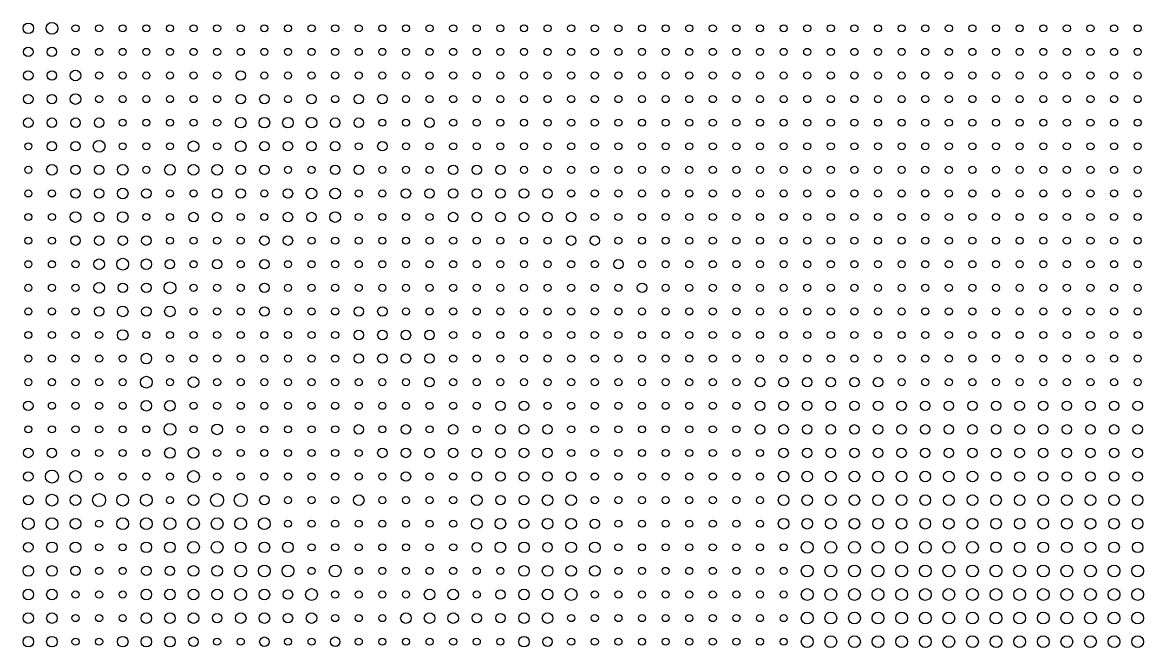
# Model space of a CAD drawing. Header units: metres. Extents: x -6 to 3826, y 14 to 2163.
# Drawn here: x 2875 to 3825, y 555 to 1085 of the extents above; entities that cross this region are included whole.
import ezdxf

# ---------------------------------------------------------------- set-up
doc = ezdxf.new("R2010")
doc.units = ezdxf.units.M

msp = doc.modelspace()

# ---------------------------------------------------------------- linework, layer by layer
for centre, radius in [((2880, 1080), 4.5), ((2900, 1080), 5), ((2920, 1080), 3), ((2940, 1080), 3), ((2960, 1080), 3), ((2980, 1080), 3), ((3000, 1080), 3), ((3020, 1080), 3), ((3040, 1080), 3), ((3060, 1080), 3), ((3080, 1080), 3), ((3100, 1080), 3), ((3120, 1080), 3), ((3140, 1080), 3), ((3160, 1080), 3), ((3180, 1080), 3), ((3200, 1080), 3), ((3220, 1080), 3), ((3240, 1080), 3), ((3260, 1080), 3), ((3280, 1080), 3), ((3300, 1080), 3), ((3320, 1080), 3), ((3340, 1080), 3), ((3360, 1080), 3), ((3380, 1080), 3), ((3400, 1080), 3), ((3420, 1080), 3), ((3440, 1080), 3), ((3460, 1080), 3), ((3480, 1080), 3), ((3500, 1080), 3), ((3520, 1080), 3), ((3540, 1080), 3), ((3560, 1080), 3), ((3580, 1080), 3), ((3600, 1080), 3), ((3620, 1080), 3), ((3640, 1080), 3), ((3660, 1080), 3), ((3680, 1080), 3), ((3700, 1080), 3), ((3720, 1080), 3), ((3740, 1080), 3), ((3760, 1080), 3), ((3780, 1080), 3), ((3800, 1080), 3), ((3820, 1080), 3), ((2880, 1060), 4), ((2900, 1060), 4), ((2920, 1060), 3), ((2940, 1060), 3), ((2960, 1060), 3), ((2980, 1060), 3), ((3000, 1060), 3), ((3020, 1060), 3), ((3040, 1060), 3), ((3060, 1060), 3), ((3080, 1060), 3), ((3100, 1060), 3), ((3120, 1060), 3), ((3140, 1060), 3), ((3160, 1060), 3), ((3180, 1060), 3), ((3200, 1060), 3), ((3220, 1060), 3), ((3240, 1060), 3), ((3260, 1060), 3), ((3280, 1060), 3), ((3300, 1060), 3), ((3320, 1060), 3), ((3340, 1060), 3), ((3360, 1060), 3), ((3380, 1060), 3), ((3400, 1060), 3), ((3420, 1060), 3), ((3440, 1060), 3), ((3460, 1060), 3), ((3480, 1060), 3), ((3500, 1060), 3), ((3520, 1060), 3), ((3540, 1060), 3), ((3560, 1060), 3), ((3580, 1060), 3), ((3600, 1060), 3), ((3620, 1060), 3), ((3640, 1060), 3), ((3660, 1060), 3), ((3680, 1060), 3), ((3700, 1060), 3), ((3720, 1060), 3), ((3740, 1060), 3), ((3760, 1060), 3), ((3780, 1060), 3), ((3800, 1060), 3), ((3820, 1060), 3), ((2880, 1040), 4), ((2900, 1040), 4), ((2920, 1040), 4.5), ((2940, 1040), 3), ((2960, 1040), 3), ((2980, 1040), 3), ((3000, 1040), 3), ((3020, 1040), 3), ((3040, 1040), 3), ((3060, 1040), 4), ((3080, 1040), 3), ((3100, 1040), 3), ((3120, 1040), 3), ((3140, 1040), 3), ((3160, 1040), 3), ((3180, 1040), 3), ((3200, 1040), 3), ((3220, 1040), 3), ((3240, 1040), 3), ((3260, 1040), 3), ((3280, 1040), 3), ((3300, 1040), 3), ((3320, 1040), 3), ((3340, 1040), 3), ((3360, 1040), 3), ((3380, 1040), 3), ((3400, 1040), 3), ((3420, 1040), 3), ((3440, 1040), 3), ((3460, 1040), 3), ((3480, 1040), 3), ((3500, 1040), 3), ((3520, 1040), 3), ((3540, 1040), 3), ((3560, 1040), 3), ((3580, 1040), 3), ((3600, 1040), 3), ((3620, 1040), 3), ((3640, 1040), 3), ((3660, 1040), 3), ((3680, 1040), 3), ((3700, 1040), 3), ((3720, 1040), 3), ((3740, 1040), 3), ((3760, 1040), 3), ((3780, 1040), 3), ((3800, 1040), 3), ((3820, 1040), 3), ((2880, 1020), 4), ((2900, 1020), 4), ((2920, 1020), 4.5), ((2940, 1020), 3), ((2960, 1020), 3), ((2980, 1020), 3), ((3000, 1020), 3), ((3020, 1020), 3), ((3040, 1020), 3), ((3060, 1020), 4), ((3080, 1020), 4), ((3100, 1020), 3), ((3120, 1020), 4), ((3140, 1020), 3), ((3160, 1020), 4), ((3180, 1020), 4), ((3200, 1020), 3), ((3220, 1020), 3), ((3240, 1020), 3), ((3260, 1020), 3), ((3280, 1020), 3), ((3300, 1020), 3), ((3320, 1020), 3), ((3340, 1020), 3), ((3360, 1020), 3), ((3380, 1020), 3), ((3400, 1020), 3), ((3420, 1020), 3), ((3440, 1020), 3), ((3460, 1020), 3), ((3480, 1020), 3), ((3500, 1020), 3), ((3520, 1020), 3), ((3540, 1020), 3), ((3560, 1020), 3), ((3580, 1020), 3), ((3600, 1020), 3), ((3620, 1020), 3), ((3640, 1020), 3), ((3660, 1020), 3), ((3680, 1020), 3), ((3700, 1020), 3), ((3720, 1020), 3), ((3740, 1020), 3), ((3760, 1020), 3), ((3780, 1020), 3), ((3800, 1020), 3), ((3820, 1020), 3), ((2880, 1000), 4), ((2900, 1000), 4), ((2920, 1000), 4), ((2940, 1000), 4), ((2960, 1000), 3), ((2980, 1000), 3), ((3000, 1000), 3), ((3020, 1000), 3), ((3040, 1000), 3), ((3060, 1000), 4.5), ((3080, 1000), 4.5), ((3100, 1000), 4.5), ((3120, 1000), 4.5), ((3140, 1000), 4), ((3160, 1000), 4), ((3180, 1000), 3), ((3200, 1000), 3), ((3220, 1000), 4), ((3240, 1000), 3), ((3260, 1000), 3), ((3280, 1000), 3), ((3300, 1000), 3), ((3320, 1000), 3), ((3340, 1000), 3), ((3360, 1000), 3), ((3380, 1000), 3), ((3400, 1000), 3), ((3420, 1000), 3), ((3440, 1000), 3), ((3460, 1000), 3), ((3480, 1000), 3), ((3500, 1000), 3), ((3520, 1000), 3), ((3540, 1000), 3), ((3560, 1000), 3), ((3580, 1000), 3), ((3600, 1000), 3), ((3620, 1000), 3), ((3640, 1000), 3), ((3660, 1000), 3), ((3680, 1000), 3), ((3700, 1000), 3), ((3720, 1000), 3), ((3740, 1000), 3), ((3760, 1000), 3), ((3780, 1000), 3), ((3800, 1000), 3), ((3820, 1000), 3), ((2880, 980), 3), ((2900, 980), 4), ((2920, 980), 4), ((2940, 980), 5), ((2960, 980), 3), ((2980, 980), 3), ((3000, 980), 3), ((3020, 980), 4.5), ((3040, 980), 3), ((3060, 980), 4.5), ((3080, 980), 4), ((3100, 980), 4), ((3120, 980), 4), ((3140, 980), 4), ((3160, 980), 3), ((3180, 980), 4), ((3200, 980), 3), ((3220, 980), 3), ((3240, 980), 3), ((3260, 980), 3), ((3280, 980), 3), ((3300, 980), 3), ((3320, 980), 3), ((3340, 980), 3), ((3360, 980), 3), ((3380, 980), 3), ((3400, 980), 3), ((3420, 980), 3), ((3440, 980), 3), ((3460, 980), 3), ((3480, 980), 3), ((3500, 980), 3), ((3520, 980), 3), ((3540, 980), 3), ((3560, 980), 3), ((3580, 980), 3), ((3600, 980), 3), ((3620, 980), 3), ((3640, 980), 3), ((3660, 980), 3), ((3680, 980), 3), ((3700, 980), 3), ((3720, 980), 3), ((3740, 980), 3), ((3760, 980), 3), ((3780, 980), 3), ((3800, 980), 3), ((3820, 980), 3), ((2880, 960), 3), ((2900, 960), 4.5), ((2920, 960), 4), ((2940, 960), 4), ((2960, 960), 4.5), ((2980, 960), 3), ((3000, 960), 4.5), ((3020, 960), 4.5), ((3040, 960), 4.5), ((3060, 960), 4), ((3080, 960), 4), ((3100, 960), 3), ((3120, 960), 3), ((3140, 960), 4), ((3160, 960), 4), ((3180, 960), 3), ((3200, 960), 3), ((3220, 960), 3), ((3240, 960), 4), ((3260, 960), 4), ((3280, 960), 4), ((3300, 960), 3), ((3320, 960), 3), ((3340, 960), 3), ((3360, 960), 3), ((3380, 960), 3), ((3400, 960), 3), ((3420, 960), 3), ((3440, 960), 3), ((3460, 960), 3), ((3480, 960), 3), ((3500, 960), 3), ((3520, 960), 3), ((3540, 960), 3), ((3560, 960), 3), ((3580, 960), 3), ((3600, 960), 3), ((3620, 960), 3), ((3640, 960), 3), ((3660, 960), 3), ((3680, 960), 3), ((3700, 960), 3), ((3720, 960), 3), ((3740, 960), 3), ((3760, 960), 3), ((3780, 960), 3), ((3800, 960), 3), ((3820, 960), 3), ((2880, 940), 3), ((2900, 940), 3), ((2920, 940), 4), ((2940, 940), 4), ((2960, 940), 4.5), ((2980, 940), 4), ((3000, 940), 3), ((3020, 940), 3), ((3040, 940), 4), ((3060, 940), 4), ((3080, 940), 3), ((3100, 940), 4), ((3120, 940), 4.5), ((3140, 940), 4.5), ((3160, 940), 3), ((3180, 940), 3), ((3200, 940), 4), ((3220, 940), 4), ((3240, 940), 4), ((3260, 940), 4), ((3280, 940), 4), ((3300, 940), 4), ((3320, 940), 4), ((3340, 940), 3), ((3360, 940), 3), ((3380, 940), 3), ((3400, 940), 3), ((3420, 940), 3), ((3440, 940), 3), ((3460, 940), 3), ((3480, 940), 3), ((3500, 940), 3), ((3520, 940), 3), ((3540, 940), 3), ((3560, 940), 3), ((3580, 940), 3), ((3600, 940), 3), ((3620, 940), 3), ((3640, 940), 3), ((3660, 940), 3), ((3680, 940), 3), ((3700, 940), 3), ((3720, 940), 3), ((3740, 940), 3), ((3760, 940), 3), ((3780, 940), 3), ((3800, 940), 3), ((3820, 940), 3), ((2880, 920), 3), ((2900, 920), 3), ((2920, 920), 4.5), ((2940, 920), 4), ((2960, 920), 4.5), ((2980, 920), 3), ((3000, 920), 3), ((3020, 920), 4), ((3040, 920), 4), ((3060, 920), 3), ((3080, 920), 3), ((3100, 920), 4), ((3120, 920), 4), ((3140, 920), 4.5), ((3160, 920), 3), ((3180, 920), 3), ((3200, 920), 3), ((3220, 920), 3), ((3240, 920), 4), ((3260, 920), 4), ((3280, 920), 4), ((3300, 920), 4), ((3320, 920), 4), ((3340, 920), 4), ((3360, 920), 3), ((3380, 920), 3), ((3400, 920), 3), ((3420, 920), 3), ((3440, 920), 3), ((3460, 920), 3), ((3480, 920), 3), ((3500, 920), 3), ((3520, 920), 3), ((3540, 920), 3), ((3560, 920), 3), ((3580, 920), 3), ((3600, 920), 3), ((3620, 920), 3), ((3640, 920), 3), ((3660, 920), 3), ((3680, 920), 3), ((3700, 920), 3), ((3720, 920), 3), ((3740, 920), 3), ((3760, 920), 3), ((3780, 920), 3), ((3800, 920), 3), ((3820, 920), 3), ((2880, 900), 3), ((2900, 900), 3), ((2920, 900), 4), ((2940, 900), 4), ((2960, 900), 4), ((2980, 900), 4), ((3000, 900), 3), ((3020, 900), 3), ((3040, 900), 3), ((3060, 900), 3), ((3080, 900), 4), ((3100, 900), 4), ((3120, 900), 3), ((3140, 900), 3), ((3160, 900), 3), ((3180, 900), 3), ((3200, 900), 3), ((3220, 900), 3), ((3240, 900), 3), ((3260, 900), 3), ((3280, 900), 3), ((3300, 900), 3), ((3320, 900), 3), ((3340, 900), 4), ((3360, 900), 4), ((3380, 900), 3), ((3400, 900), 3), ((3420, 900), 3), ((3440, 900), 3), ((3460, 900), 3), ((3480, 900), 3), ((3500, 900), 3), ((3520, 900), 3), ((3540, 900), 3), ((3560, 900), 3), ((3580, 900), 3), ((3600, 900), 3), ((3620, 900), 3), ((3640, 900), 3), ((3660, 900), 3), ((3680, 900), 3), ((3700, 900), 3), ((3720, 900), 3), ((3740, 900), 3), ((3760, 900), 3), ((3780, 900), 3), ((3800, 900), 3), ((3820, 900), 3), ((2940, 880), 4.5), ((2960, 880), 5), ((2980, 880), 4.5), ((3000, 880), 4), ((3040, 880), 4), ((3080, 880), 4), ((3380, 880), 4), ((2880, 880), 3), ((2900, 880), 3), ((2920, 880), 3), ((3020, 880), 3), ((3060, 880), 3), ((3100, 880), 3), ((3120, 880), 3), ((3140, 880), 3), ((3160, 880), 3), ((3180, 880), 3), ((3200, 880), 3), ((3220, 880), 3), ((3240, 880), 3), ((3260, 880), 3), ((3280, 880), 3), ((3300, 880), 3), ((3320, 880), 3), ((3340, 880), 3), ((3360, 880), 3), ((3400, 880), 3), ((3420, 880), 3), ((3440, 880), 3), ((3460, 880), 3), ((3480, 880), 3), ((3500, 880), 3), ((3520, 880), 3), ((3540, 880), 3), ((3560, 880), 3), ((3580, 880), 3), ((3600, 880), 3), ((3620, 880), 3), ((3640, 880), 3), ((3660, 880), 3), ((3680, 880), 3), ((3700, 880), 3), ((3720, 880), 3), ((3740, 880), 3), ((3760, 880), 3), ((3780, 880), 3), ((3800, 880), 3), ((3820, 880), 3), ((2940, 860), 4.5), ((3000, 860), 5), ((2880, 860), 3), ((2900, 860), 3), ((2920, 860), 3), ((2960, 860), 4), ((2980, 860), 4), ((3020, 860), 3), ((3040, 860), 3), ((3060, 860), 3), ((3080, 860), 4), ((3100, 860), 3), ((3120, 860), 3), ((3140, 860), 3), ((3160, 860), 3), ((3180, 860), 3), ((3200, 860), 3), ((3220, 860), 3), ((3240, 860), 3), ((3260, 860), 3), ((3280, 860), 3), ((3300, 860), 3), ((3320, 860), 3), ((3340, 860), 3), ((3360, 860), 3), ((3380, 860), 3), ((3400, 860), 4), ((3420, 860), 3), ((3440, 860), 3), ((3460, 860), 3), ((3480, 860), 3), ((3500, 860), 3), ((3520, 860), 3), ((3540, 860), 3), ((3560, 860), 3), ((3580, 860), 3), ((3600, 860), 3), ((3620, 860), 3), ((3640, 860), 3), ((3660, 860), 3), ((3680, 860), 3), ((3700, 860), 3), ((3720, 860), 3), ((3740, 860), 3), ((3760, 860), 3), ((3780, 860), 3), ((3800, 860), 3), ((3820, 860), 3), ((2880, 840), 3), ((2900, 840), 3), ((2920, 840), 3), ((2940, 840), 4), ((2960, 840), 4.5), ((2980, 840), 4), ((3000, 840), 4.5), ((3020, 840), 3), ((3040, 840), 3), ((3060, 840), 3), ((3080, 840), 4), ((3100, 840), 3), ((3120, 840), 3), ((3140, 840), 3), ((3160, 840), 4), ((3180, 840), 4), ((3200, 840), 3), ((3220, 840), 3), ((3240, 840), 3), ((3260, 840), 3), ((3280, 840), 3), ((3300, 840), 3), ((3320, 840), 3), ((3340, 840), 3), ((3360, 840), 3), ((3380, 840), 3), ((3400, 840), 3), ((3420, 840), 3), ((3440, 840), 3), ((3460, 840), 3), ((3480, 840), 3), ((3500, 840), 3), ((3520, 840), 3), ((3540, 840), 3), ((3560, 840), 3), ((3580, 840), 3), ((3600, 840), 3), ((3620, 840), 3), ((3640, 840), 3), ((3660, 840), 3), ((3680, 840), 3), ((3700, 840), 3), ((3720, 840), 3), ((3740, 840), 3), ((3760, 840), 3), ((3780, 840), 3), ((3800, 840), 3), ((3820, 840), 3), ((2880, 820), 3), ((2900, 820), 3), ((2920, 820), 3), ((2940, 820), 3), ((2960, 820), 4.5), ((2980, 820), 3), ((3000, 820), 3), ((3020, 820), 3), ((3040, 820), 3), ((3060, 820), 3), ((3080, 820), 3), ((3100, 820), 3), ((3120, 820), 3), ((3140, 820), 3), ((3160, 820), 4), ((3180, 820), 4), ((3200, 820), 4), ((3220, 820), 4), ((3240, 820), 3), ((3260, 820), 3), ((3280, 820), 3), ((3300, 820), 3), ((3320, 820), 3), ((3340, 820), 3), ((3360, 820), 3), ((3380, 820), 3), ((3400, 820), 3), ((3420, 820), 3), ((3440, 820), 3), ((3460, 820), 3), ((3480, 820), 3), ((3500, 820), 3), ((3520, 820), 3), ((3540, 820), 3), ((3560, 820), 3), ((3580, 820), 3), ((3600, 820), 3), ((3620, 820), 3), ((3640, 820), 3), ((3660, 820), 3), ((3680, 820), 3), ((3700, 820), 3), ((3720, 820), 3), ((3740, 820), 3), ((3760, 820), 3), ((3780, 820), 3), ((3800, 820), 3), ((3820, 820), 3), ((2880, 800), 3), ((2900, 800), 3), ((2920, 800), 3), ((2940, 800), 3), ((2960, 800), 3), ((2980, 800), 4.5), ((3000, 800), 3), ((3020, 800), 3), ((3040, 800), 3), ((3060, 800), 3), ((3080, 800), 3), ((3100, 800), 3), ((3120, 800), 3), ((3140, 800), 3), ((3160, 800), 4), ((3180, 800), 4), ((3200, 800), 4), ((3220, 800), 4), ((3240, 800), 3), ((3260, 800), 3), ((3280, 800), 3), ((3300, 800), 3), ((3320, 800), 3), ((3340, 800), 3), ((3360, 800), 3), ((3380, 800), 3), ((3400, 800), 3), ((3420, 800), 3), ((3440, 800), 3), ((3460, 800), 3), ((3480, 800), 3), ((3500, 800), 3), ((3520, 800), 3), ((3540, 800), 3), ((3560, 800), 3), ((3580, 800), 3), ((3600, 800), 3), ((3620, 800), 3), ((3640, 800), 3), ((3660, 800), 3), ((3680, 800), 3), ((3700, 800), 3), ((3720, 800), 3), ((3740, 800), 3), ((3760, 800), 3), ((3780, 800), 3), ((3800, 800), 3), ((3820, 800), 3), ((2880, 780), 3), ((2900, 780), 3), ((2920, 780), 3), ((2940, 780), 3), ((2960, 780), 3), ((2980, 780), 5), ((3000, 780), 3), ((3020, 780), 4.5), ((3040, 780), 3), ((3060, 780), 3), ((3080, 780), 3), ((3100, 780), 3), ((3120, 780), 3), ((3140, 780), 3), ((3160, 780), 3), ((3180, 780), 3), ((3200, 780), 3), ((3220, 780), 4), ((3240, 780), 3), ((3260, 780), 3), ((3280, 780), 3), ((3300, 780), 3), ((3320, 780), 3), ((3340, 780), 3), ((3360, 780), 3), ((3380, 780), 3), ((3400, 780), 3), ((3420, 780), 3), ((3440, 780), 3), ((3460, 780), 3), ((3480, 780), 3), ((3500, 780), 4), ((3520, 780), 4), ((3540, 780), 4), ((3560, 780), 4), ((3580, 780), 4), ((3600, 780), 4), ((3620, 780), 3), ((3640, 780), 3), ((3660, 780), 3), ((3680, 780), 3), ((3700, 780), 3), ((3720, 780), 3), ((3740, 780), 3), ((3760, 780), 3), ((3780, 780), 3), ((3800, 780), 3), ((3820, 780), 3), ((2880, 760), 4), ((2900, 760), 3), ((2920, 760), 3), ((2940, 760), 3), ((2960, 760), 3), ((2980, 760), 4.5), ((3000, 760), 4.5), ((3020, 760), 3), ((3040, 760), 3), ((3060, 760), 3), ((3080, 760), 3), ((3100, 760), 3), ((3120, 760), 3), ((3140, 760), 3), ((3160, 760), 3), ((3180, 760), 3), ((3200, 760), 3), ((3220, 760), 3), ((3240, 760), 3), ((3260, 760), 3), ((3280, 760), 4), ((3300, 760), 4), ((3320, 760), 3), ((3340, 760), 3), ((3360, 760), 3), ((3380, 760), 3), ((3400, 760), 3), ((3420, 760), 3), ((3440, 760), 3), ((3460, 760), 3), ((3480, 760), 3), ((3500, 760), 4), ((3520, 760), 4), ((3540, 760), 4), ((3560, 760), 4), ((3580, 760), 4), ((3600, 760), 4), ((3620, 760), 4), ((3640, 760), 4), ((3660, 760), 4), ((3680, 760), 4), ((3700, 760), 4), ((3720, 760), 4), ((3740, 760), 4), ((3760, 760), 4), ((3780, 760), 4), ((3800, 760), 4), ((3820, 760), 4), ((2880, 740), 3), ((2900, 740), 3), ((2920, 740), 3), ((2940, 740), 3), ((2960, 740), 3), ((2980, 740), 3), ((3000, 740), 5), ((3020, 740), 3), ((3040, 740), 4.5), ((3060, 740), 3), ((3080, 740), 3), ((3100, 740), 3), ((3120, 740), 3), ((3140, 740), 3), ((3160, 740), 4), ((3180, 740), 3), ((3200, 740), 4), ((3220, 740), 3), ((3240, 740), 4), ((3260, 740), 3), ((3280, 740), 4), ((3300, 740), 4), ((3320, 740), 4), ((3340, 740), 3), ((3360, 740), 3), ((3380, 740), 3), ((3400, 740), 3), ((3420, 740), 3), ((3440, 740), 3), ((3460, 740), 3), ((3480, 740), 3), ((3500, 740), 4), ((3520, 740), 4), ((3540, 740), 4), ((3560, 740), 4), ((3580, 740), 4), ((3600, 740), 4), ((3620, 740), 4), ((3640, 740), 4), ((3660, 740), 4), ((3680, 740), 4), ((3700, 740), 4), ((3720, 740), 4), ((3740, 740), 4), ((3760, 740), 4), ((3780, 740), 4), ((3800, 740), 4), ((3820, 740), 4), ((2880, 720), 4), ((2900, 720), 4), ((2920, 720), 3), ((2940, 720), 3), ((2960, 720), 3), ((2980, 720), 3), ((3000, 720), 4.5), ((3020, 720), 4.5), ((3040, 720), 3), ((3060, 720), 3), ((3080, 720), 3), ((3100, 720), 3), ((3120, 720), 3), ((3140, 720), 3), ((3160, 720), 3), ((3180, 720), 4), ((3200, 720), 4), ((3220, 720), 4), ((3240, 720), 4), ((3260, 720), 4), ((3280, 720), 4), ((3300, 720), 4), ((3320, 720), 4), ((3340, 720), 3), ((3360, 720), 3), ((3380, 720), 3), ((3400, 720), 3), ((3420, 720), 3), ((3440, 720), 3), ((3460, 720), 3), ((3480, 720), 3), ((3500, 720), 3), ((3520, 720), 4), ((3540, 720), 4), ((3560, 720), 4), ((3580, 720), 4), ((3600, 720), 4), ((3620, 720), 4), ((3640, 720), 4), ((3660, 720), 4), ((3680, 720), 4), ((3700, 720), 4), ((3720, 720), 4), ((3740, 720), 4), ((3760, 720), 4), ((3780, 720), 4), ((3800, 720), 4), ((3820, 720), 4), ((2880, 700), 4), ((2900, 700), 5.5), ((2920, 700), 5), ((2940, 700), 3), ((2960, 700), 3), ((2980, 700), 3), ((3000, 700), 3), ((3020, 700), 5), ((3040, 700), 3), ((3060, 700), 3), ((3080, 700), 3), ((3100, 700), 3), ((3120, 700), 3), ((3140, 700), 3), ((3160, 700), 3), ((3180, 700), 3), ((3200, 700), 4), ((3220, 700), 3), ((3240, 700), 3), ((3260, 700), 4), ((3280, 700), 4), ((3300, 700), 4), ((3320, 700), 4), ((3340, 700), 4), ((3360, 700), 3), ((3380, 700), 3), ((3400, 700), 3), ((3420, 700), 3), ((3440, 700), 3), ((3460, 700), 3), ((3480, 700), 3), ((3500, 700), 3), ((3520, 700), 4.5), ((3540, 700), 4.5), ((3560, 700), 4.5), ((3580, 700), 4.5), ((3600, 700), 4.5), ((3620, 700), 4.5), ((3640, 700), 4.5), ((3660, 700), 4.5), ((3680, 700), 4.5), ((3700, 700), 4), ((3720, 700), 4), ((3740, 700), 4), ((3760, 700), 4), ((3780, 700), 4), ((3800, 700), 4), ((3820, 700), 4), ((2880, 680), 4), ((2900, 680), 5), ((2920, 680), 4.5), ((2940, 680), 5.5), ((2960, 680), 5), ((2980, 680), 5), ((3020, 680), 4.5), ((3040, 680), 5.5), ((3060, 680), 5.5), ((3080, 680), 4), ((3160, 680), 4.5), ((3260, 680), 4.5), ((3280, 680), 4), ((3300, 680), 4), ((3320, 680), 4.5), ((3340, 680), 4.5), ((3520, 680), 4.5), ((3540, 680), 4.5), ((3560, 680), 4.5), ((3580, 680), 4.5), ((3600, 680), 4.5), ((3620, 680), 4.5), ((3640, 680), 4.5), ((3660, 680), 4.5), ((3680, 680), 4.5), ((3700, 680), 4.5), ((3720, 680), 4.5), ((3740, 680), 4.5), ((3760, 680), 4.5), ((3780, 680), 4.5), ((3800, 680), 4.5), ((3820, 680), 4.5), ((3000, 680), 3), ((3100, 680), 3), ((3120, 680), 3), ((3140, 680), 3), ((3180, 680), 3), ((3200, 680), 3), ((3220, 680), 3), ((3240, 680), 3), ((3360, 680), 3), ((3380, 680), 3), ((3400, 680), 3), ((3420, 680), 3), ((3440, 680), 3), ((3460, 680), 3), ((3480, 680), 3), ((3500, 680), 3), ((2880, 660), 5), ((2900, 660), 5), ((2960, 660), 5), ((2980, 660), 5), ((3000, 660), 5), ((3020, 660), 5), ((3040, 660), 5), ((3060, 660), 5), ((3080, 660), 5), ((2920, 660), 4.5), ((2940, 660), 3), ((3100, 660), 3), ((3120, 660), 3), ((3140, 660), 3), ((3160, 660), 3), ((3180, 660), 3), ((3200, 660), 3), ((3220, 660), 3), ((3240, 660), 3), ((3260, 660), 4.5), ((3280, 660), 4.5), ((3300, 660), 4), ((3320, 660), 4.5), ((3340, 660), 4.5), ((3360, 660), 4), ((3380, 660), 3), ((3400, 660), 3), ((3420, 660), 3), ((3440, 660), 3), ((3460, 660), 3), ((3480, 660), 3), ((3500, 660), 3), ((3520, 660), 4.5), ((3540, 660), 4.5), ((3560, 660), 4.5), ((3580, 660), 4.5), ((3600, 660), 4.5), ((3620, 660), 4.5), ((3640, 660), 4.5), ((3660, 660), 4.5), ((3680, 660), 4.5), ((3700, 660), 4.5), ((3720, 660), 4.5), ((3740, 660), 4.5), ((3760, 660), 4.5), ((3780, 660), 4.5), ((3800, 660), 4.5), ((3820, 660), 4.5), ((2880, 640), 4), ((2900, 640), 4.5), ((2920, 640), 4.5), ((2940, 640), 3), ((2960, 640), 3), ((2980, 640), 4.5), ((3000, 640), 4.5), ((3020, 640), 5), ((3040, 640), 5), ((3060, 640), 4.5), ((3080, 640), 4.5), ((3100, 640), 4.5), ((3120, 640), 3), ((3140, 640), 3), ((3160, 640), 3), ((3180, 640), 3), ((3200, 640), 3), ((3220, 640), 3), ((3240, 640), 3), ((3260, 640), 4), ((3280, 640), 4.5), ((3300, 640), 4.5), ((3320, 640), 4), ((3340, 640), 4.5), ((3360, 640), 4.5), ((3380, 640), 3), ((3400, 640), 3), ((3420, 640), 3), ((3440, 640), 3), ((3460, 640), 3), ((3480, 640), 3), ((3500, 640), 3), ((3520, 640), 3), ((3540, 640), 5), ((3560, 640), 5), ((3580, 640), 5), ((3600, 640), 5), ((3620, 640), 5), ((3640, 640), 5), ((3660, 640), 5), ((3680, 640), 5), ((3700, 640), 4.5), ((3720, 640), 4.5), ((3740, 640), 4.5), ((3760, 640), 4.5), ((3780, 640), 4.5), ((3800, 640), 4.5), ((3820, 640), 4.5), ((2880, 620), 4.5), ((2900, 620), 4.5), ((2920, 620), 4), ((2940, 620), 3), ((2960, 620), 3), ((2980, 620), 4), ((3000, 620), 4), ((3020, 620), 4.5), ((3040, 620), 4.5), ((3060, 620), 5), ((3080, 620), 5), ((3100, 620), 5), ((3120, 620), 3), ((3140, 620), 5), ((3160, 620), 3), ((3180, 620), 3), ((3200, 620), 3), ((3220, 620), 3), ((3240, 620), 3), ((3260, 620), 3), ((3280, 620), 3), ((3300, 620), 4.5), ((3320, 620), 4.5), ((3340, 620), 4.5), ((3360, 620), 4.5), ((3380, 620), 3), ((3400, 620), 3), ((3420, 620), 3), ((3440, 620), 3), ((3460, 620), 3), ((3480, 620), 3), ((3500, 620), 3), ((3520, 620), 3), ((3540, 620), 5), ((3560, 620), 5), ((3580, 620), 5), ((3600, 620), 5), ((3620, 620), 5), ((3640, 620), 5), ((3660, 620), 5), ((3680, 620), 5), ((3700, 620), 5), ((3720, 620), 5), ((3740, 620), 5), ((3760, 620), 5), ((3780, 620), 5), ((3800, 620), 5), ((3820, 620), 5), ((2880, 600), 4.5), ((2900, 600), 4.5), ((2920, 600), 3), ((2940, 600), 3), ((2960, 600), 3), ((2980, 600), 4.5), ((3000, 600), 4.5), ((3020, 600), 4.5), ((3040, 600), 4.5), ((3060, 600), 5), ((3080, 600), 4.5), ((3100, 600), 4), ((3120, 600), 5), ((3140, 600), 3), ((3160, 600), 3), ((3180, 600), 3), ((3200, 600), 3), ((3220, 600), 4.5), ((3240, 600), 4.5), ((3260, 600), 3), ((3280, 600), 4), ((3300, 600), 4.5), ((3320, 600), 4.5), ((3340, 600), 5), ((3360, 600), 3), ((3380, 600), 3), ((3400, 600), 3), ((3420, 600), 3), ((3440, 600), 3), ((3460, 600), 3), ((3480, 600), 3), ((3500, 600), 3), ((3520, 600), 3), ((3540, 600), 5), ((3560, 600), 5), ((3580, 600), 5), ((3600, 600), 5), ((3620, 600), 5), ((3640, 600), 5), ((3660, 600), 5), ((3680, 600), 5), ((3700, 600), 5), ((3720, 600), 5), ((3740, 600), 5), ((3760, 600), 5), ((3780, 600), 5), ((3800, 600), 5), ((3820, 600), 5), ((2880, 580), 4.5), ((2900, 580), 4.5), ((2920, 580), 3), ((2940, 580), 3), ((2960, 580), 3), ((2980, 580), 4.5), ((3000, 580), 4.5), ((3020, 580), 4.5), ((3040, 580), 4), ((3060, 580), 4.5), ((3080, 580), 4.5), ((3100, 580), 4), ((3120, 580), 4.5), ((3140, 580), 3), ((3160, 580), 3), ((3180, 580), 3), ((3200, 580), 4.5), ((3220, 580), 4.5), ((3240, 580), 4.5), ((3260, 580), 4), ((3280, 580), 4), ((3300, 580), 4.5), ((3320, 580), 4.5), ((3340, 580), 3), ((3360, 580), 3), ((3380, 580), 3), ((3400, 580), 3), ((3420, 580), 3), ((3440, 580), 3), ((3460, 580), 3), ((3480, 580), 3), ((3500, 580), 3), ((3520, 580), 3), ((3540, 580), 5), ((3560, 580), 5), ((3580, 580), 5), ((3600, 580), 5), ((3620, 580), 5), ((3640, 580), 5), ((3660, 580), 5), ((3680, 580), 5), ((3700, 580), 5), ((3720, 580), 5), ((3740, 580), 5), ((3760, 580), 5), ((3780, 580), 5), ((3800, 580), 5), ((3820, 580), 5), ((2880, 560), 4.5), ((2900, 560), 4.5), ((2920, 560), 3), ((2940, 560), 3), ((2960, 560), 4.5), ((2980, 560), 4.5), ((3000, 560), 4.5), ((3020, 560), 4), ((3040, 560), 3), ((3060, 560), 3), ((3080, 560), 4), ((3100, 560), 3), ((3120, 560), 3), ((3140, 560), 4), ((3160, 560), 3), ((3180, 560), 3), ((3200, 560), 3), ((3220, 560), 3), ((3240, 560), 3), ((3260, 560), 3), ((3280, 560), 3), ((3300, 560), 4.5), ((3320, 560), 4), ((3340, 560), 3), ((3360, 560), 3), ((3380, 560), 3), ((3400, 560), 3), ((3420, 560), 3), ((3440, 560), 3), ((3460, 560), 3), ((3480, 560), 3), ((3500, 560), 3), ((3520, 560), 3), ((3540, 560), 5), ((3560, 560), 5), ((3580, 560), 5), ((3600, 560), 5), ((3620, 560), 5), ((3640, 560), 5), ((3660, 560), 5), ((3680, 560), 5), ((3700, 560), 5), ((3720, 560), 5), ((3740, 560), 5), ((3760, 560), 5), ((3780, 560), 5), ((3800, 560), 5), ((3820, 560), 5)]:
    msp.add_circle(centre, radius)

doc.saveas('drawing.dxf')
